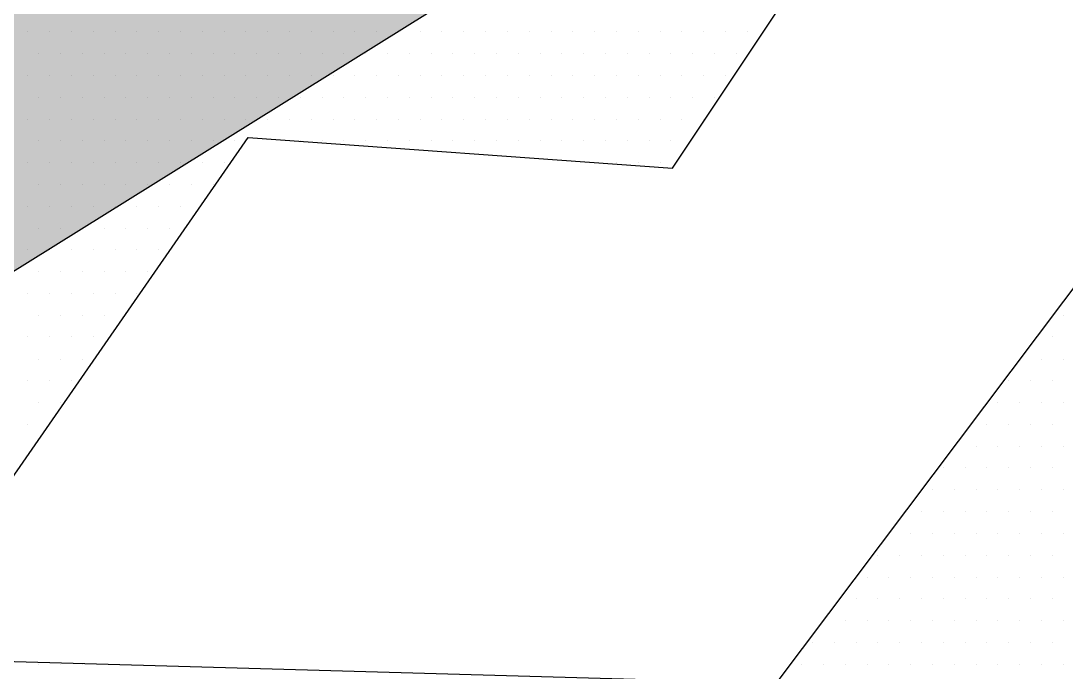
# Paper-space layout 'Layout1' of a CAD drawing. Extents: x -43 to 2298, y -18 to 768.
# Drawn here: x 1431.221 to 1435.62, y 72.959 to 75.698 of the extents above; entities that cross this region are included whole.
import ezdxf

# ---------------------------------------------------------------- set-up
doc = ezdxf.new("R2010")
doc.units = 0
doc.header["$LTSCALE"] = 2
doc.linetypes.add('CACHEX2', pattern=[0.75, 0.5, -0.25])
doc.layers.add('CARTOUCHE', color=7, linetype='Continuous')
doc.layers.add('LOGO', color=7, linetype='Continuous')

# ---------------------------------------------------------------- blocks, each defined once
blk = doc.blocks.new('A$C715108E3')
at = {"layer": 'LOGO', "color": 131}
for p, q in [((-1.4888, -9.387), (-1.4888, -9.387)), ((-1.397, -9.387), (-1.397, -9.387)), ((-1.3051, -9.387), (-1.3051, -9.387)), ((-1.2137, -9.387), (-1.2137, -9.387)), ((-1.1219, -9.387), (-1.1219, -9.387)), ((-1.0298, -9.387), (-1.0298, -9.387)), ((-0.9386, -9.387), (-0.9386, -9.387)), ((-0.8465, -9.387), (-0.8465, -9.387)), ((-0.7549, -9.387), (-0.7549, -9.387)), ((-0.6633, -9.387), (-0.6633, -9.387)), ((-0.5712, -9.387), (-0.5712, -9.387)), ((-0.4796, -9.387), (-0.4796, -9.387)), ((-0.3879, -9.387), (-0.3879, -9.387)), ((-0.2963, -9.387), (-0.2963, -9.387)), ((-0.2043, -9.387), (-0.2043, -9.387)), ((-0.1124, -9.387), (-0.1124, -9.387)), ((-0.0212, -9.387), (-0.0212, -9.387)), ((0.0708, -9.387), (0.0708, -9.387)), ((0.1627, -9.387), (0.1627, -9.387)), ((0.2541, -9.387), (0.2541, -9.387)), ((0.346, -9.387), (0.346, -9.387)), ((0.4378, -9.387), (0.4378, -9.387)), ((0.5293, -9.387), (0.5293, -9.387)), ((0.6211, -9.387), (0.6211, -9.387)), ((0.7131, -9.387), (0.7131, -9.387)), ((0.8044, -9.387), (0.8044, -9.387)), ((0.8964, -9.387), (0.8964, -9.387)), ((0.988, -9.387), (0.988, -9.387)), ((1.0801, -9.387), (1.0801, -9.387)), ((1.1717, -9.387), (1.1717, -9.387)), ((1.2634, -9.387), (1.2634, -9.387)), ((1.3554, -9.387), (1.3554, -9.387)), ((1.4466, -9.387), (1.4466, -9.387)), ((1.5387, -9.387), (1.5387, -9.387)), ((-1.4427, -9.4786), (-1.4427, -9.4786)), ((-1.3512, -9.4786), (-1.3512, -9.4786)), ((-1.2594, -9.4786), (-1.2594, -9.4786)), ((-1.1674, -9.4786), (-1.1674, -9.4786)), ((-1.0761, -9.4786), (-1.0761, -9.4786)), ((-0.9841, -9.4786), (-0.9841, -9.4786)), ((-0.8921, -9.4786), (-0.8921, -9.4786)), ((-0.801, -9.4786), (-0.801, -9.4786)), ((-0.709, -9.4786), (-0.709, -9.4786)), ((-0.6173, -9.4786), (-0.6173, -9.4786)), ((-0.5257, -9.4786), (-0.5257, -9.4786)), ((-0.434, -9.4786), (-0.434, -9.4786)), ((-0.342, -9.4786), (-0.342, -9.4786)), ((-0.2508, -9.4786), (-0.2508, -9.4786)), ((-0.1587, -9.4786), (-0.1587, -9.4786)), ((-0.0667, -9.4786), (-0.0667, -9.4786)), ((0.0251, -9.4786), (0.0251, -9.4786)), ((0.1166, -9.4786), (0.1166, -9.4786)), ((0.2084, -9.4786), (0.2084, -9.4786)), ((0.3002, -9.4786), (0.3002, -9.4786)), ((0.3917, -9.4786), (0.3917, -9.4786)), ((0.4835, -9.4786), (0.4835, -9.4786)), ((0.5755, -9.4786), (0.5755, -9.4786)), ((0.6668, -9.4786), (0.6668, -9.4786)), ((0.7588, -9.4786), (0.7588, -9.4786)), ((0.8507, -9.4786), (0.8507, -9.4786)), ((0.9423, -9.4786), (0.9423, -9.4786)), ((1.034, -9.4786), (1.034, -9.4786)), ((1.1256, -9.4786), (1.1256, -9.4786)), ((1.2176, -9.4786), (1.2176, -9.4786)), ((1.3089, -9.4786), (1.3089, -9.4786)), ((1.4009, -9.4786), (1.4009, -9.4786)), ((1.4929, -9.4786), (1.4929, -9.4786)), ((-1.4888, -9.5699), (-1.4888, -9.5699)), ((-1.397, -9.5699), (-1.397, -9.5699)), ((-1.3051, -9.5699), (-1.3051, -9.5699)), ((-1.2137, -9.5699), (-1.2137, -9.5699)), ((-1.1219, -9.5699), (-1.1219, -9.5699)), ((-1.0298, -9.5699), (-1.0298, -9.5699)), ((-0.9386, -9.5699), (-0.9386, -9.5699)), ((-0.8465, -9.5699), (-0.8465, -9.5699)), ((-0.7549, -9.5699), (-0.7549, -9.5699)), ((-0.6633, -9.5699), (-0.6633, -9.5699)), ((-0.5712, -9.5699), (-0.5712, -9.5699)), ((-0.4796, -9.5699), (-0.4796, -9.5699)), ((-0.3879, -9.5699), (-0.3879, -9.5699)), ((-0.2963, -9.5699), (-0.2963, -9.5699)), ((-0.2043, -9.5699), (-0.2043, -9.5699)), ((-0.1124, -9.5699), (-0.1124, -9.5699)), ((-0.0212, -9.5699), (-0.0212, -9.5699)), ((0.0708, -9.5699), (0.0708, -9.5699)), ((0.1627, -9.5699), (0.1627, -9.5699)), ((0.2541, -9.5699), (0.2541, -9.5699)), ((0.346, -9.5699), (0.346, -9.5699)), ((0.4378, -9.5699), (0.4378, -9.5699)), ((0.5293, -9.5699), (0.5293, -9.5699)), ((0.6211, -9.5699), (0.6211, -9.5699)), ((0.7131, -9.5699), (0.7131, -9.5699)), ((0.8044, -9.5699), (0.8044, -9.5699)), ((0.8964, -9.5699), (0.8964, -9.5699)), ((0.988, -9.5699), (0.988, -9.5699)), ((1.0801, -9.5699), (1.0801, -9.5699)), ((1.1717, -9.5699), (1.1717, -9.5699)), ((1.2634, -9.5699), (1.2634, -9.5699)), ((1.3554, -9.5699), (1.3554, -9.5699)), ((1.4466, -9.5699), (1.4466, -9.5699)), ((-1.4427, -9.6623), (-1.4427, -9.6623)), ((-1.3512, -9.6623), (-1.3512, -9.6623)), ((-1.2594, -9.6623), (-1.2594, -9.6623)), ((-1.1674, -9.6623), (-1.1674, -9.6623)), ((-1.0761, -9.6623), (-1.0761, -9.6623)), ((-0.9841, -9.6623), (-0.9841, -9.6623)), ((-0.8921, -9.6623), (-0.8921, -9.6623)), ((-0.801, -9.6623), (-0.801, -9.6623)), ((-0.709, -9.6623), (-0.709, -9.6623)), ((-0.6173, -9.6623), (-0.6173, -9.6623)), ((-0.5257, -9.6623), (-0.5257, -9.6623)), ((-0.434, -9.6623), (-0.434, -9.6623)), ((-0.342, -9.6623), (-0.342, -9.6623)), ((-0.2508, -9.6623), (-0.2508, -9.6623)), ((-0.1587, -9.6623), (-0.1587, -9.6623)), ((-0.0667, -9.6623), (-0.0667, -9.6623)), ((0.0251, -9.6623), (0.0251, -9.6623)), ((0.1166, -9.6623), (0.1166, -9.6623)), ((0.2084, -9.6623), (0.2084, -9.6623)), ((0.3002, -9.6623), (0.3002, -9.6623)), ((0.3917, -9.6623), (0.3917, -9.6623)), ((0.4835, -9.6623), (0.4835, -9.6623)), ((0.5755, -9.6623), (0.5755, -9.6623)), ((0.6668, -9.6623), (0.6668, -9.6623)), ((0.7588, -9.6623), (0.7588, -9.6623)), ((0.8507, -9.6623), (0.8507, -9.6623)), ((0.9423, -9.6623), (0.9423, -9.6623)), ((1.034, -9.6623), (1.034, -9.6623)), ((1.1256, -9.6623), (1.1256, -9.6623)), ((1.2176, -9.6623), (1.2176, -9.6623)), ((1.3089, -9.6623), (1.3089, -9.6623)), ((1.4009, -9.6623), (1.4009, -9.6623)), ((-1.4888, -9.7535), (-1.4888, -9.7535)), ((-1.397, -9.7535), (-1.397, -9.7535)), ((-1.3051, -9.7535), (-1.3051, -9.7535)), ((-1.2137, -9.7535), (-1.2137, -9.7535)), ((-1.1219, -9.7535), (-1.1219, -9.7535)), ((-1.0298, -9.7535), (-1.0298, -9.7535)), ((-0.9386, -9.7535), (-0.9386, -9.7535)), ((-0.8465, -9.7535), (-0.8465, -9.7535)), ((-0.7549, -9.7535), (-0.7549, -9.7535)), ((-0.6633, -9.7535), (-0.6633, -9.7535)), ((-0.5712, -9.7535), (-0.5712, -9.7535)), ((-0.4796, -9.7535), (-0.4796, -9.7535)), ((-0.3879, -9.7535), (-0.3879, -9.7535)), ((-0.2963, -9.7535), (-0.2963, -9.7535)), ((-0.2043, -9.7535), (-0.2043, -9.7535)), ((-0.1124, -9.7535), (-0.1124, -9.7535)), ((-0.0212, -9.7535), (-0.0212, -9.7535)), ((0.0708, -9.7535), (0.0708, -9.7535)), ((0.1627, -9.7535), (0.1627, -9.7535)), ((0.2541, -9.7535), (0.2541, -9.7535)), ((0.346, -9.7535), (0.346, -9.7535)), ((0.4378, -9.7535), (0.4378, -9.7535)), ((0.5293, -9.7535), (0.5293, -9.7535)), ((0.6211, -9.7535), (0.6211, -9.7535)), ((0.7131, -9.7535), (0.7131, -9.7535)), ((0.8044, -9.7535), (0.8044, -9.7535)), ((0.8964, -9.7535), (0.8964, -9.7535)), ((0.988, -9.7535), (0.988, -9.7535)), ((1.0801, -9.7535), (1.0801, -9.7535)), ((1.1717, -9.7535), (1.1717, -9.7535)), ((1.2634, -9.7535), (1.2634, -9.7535)), ((1.3554, -9.7535), (1.3554, -9.7535)), ((-1.4427, -9.8452), (-1.4427, -9.8452)), ((-1.3512, -9.8452), (-1.3512, -9.8452)), ((-1.2594, -9.8452), (-1.2594, -9.8452)), ((-1.1674, -9.8452), (-1.1674, -9.8452)), ((-1.0761, -9.8452), (-1.0761, -9.8452)), ((-0.9841, -9.8452), (-0.9841, -9.8452)), ((-0.8921, -9.8452), (-0.8921, -9.8452)), ((-0.801, -9.8452), (-0.801, -9.8452)), ((-0.709, -9.8452), (-0.709, -9.8452)), ((-0.6173, -9.8452), (-0.6173, -9.8452)), ((-0.367, -9.8452), (-0.367, -9.8452)), ((-0.342, -9.8452), (-0.342, -9.8452)), ((-0.2508, -9.8452), (-0.2508, -9.8452)), ((-0.1587, -9.8452), (-0.1587, -9.8452)), ((-0.0667, -9.8452), (-0.0667, -9.8452)), ((0.0251, -9.8452), (0.0251, -9.8452)), ((0.1166, -9.8452), (0.1166, -9.8452)), ((0.2084, -9.8452), (0.2084, -9.8452)), ((0.3002, -9.8452), (0.3002, -9.8452)), ((0.3917, -9.8452), (0.3917, -9.8452)), ((0.4835, -9.8452), (0.4835, -9.8452)), ((0.5755, -9.8452), (0.5755, -9.8452)), ((0.6668, -9.8452), (0.6668, -9.8452)), ((0.7588, -9.8452), (0.7588, -9.8452)), ((0.8507, -9.8452), (0.8507, -9.8452)), ((0.9423, -9.8452), (0.9423, -9.8452)), ((1.034, -9.8452), (1.034, -9.8452)), ((1.1256, -9.8452), (1.1256, -9.8452)), ((1.2176, -9.8452), (1.2176, -9.8452)), ((-1.4888, -9.9374), (-1.4888, -9.9374)), ((-1.397, -9.9374), (-1.397, -9.9374)), ((-1.3051, -9.9374), (-1.3051, -9.9374)), ((-1.2137, -9.9374), (-1.2137, -9.9374)), ((-1.1219, -9.9374), (-1.1219, -9.9374)), ((-1.0298, -9.9374), (-1.0298, -9.9374)), ((-0.9386, -9.9374), (-0.9386, -9.9374)), ((-0.8465, -9.9374), (-0.8465, -9.9374)), ((-0.7549, -9.9374), (-0.7549, -9.9374)), ((-0.6633, -9.9374), (-0.6633, -9.9374)), ((0.9179, -9.9374), (0.9179, -9.9374)), ((0.988, -9.9374), (0.988, -9.9374)), ((1.0801, -9.9374), (1.0801, -9.9374)), ((1.1717, -9.9374), (1.1717, -9.9374)), ((-1.4427, -10.0289), (-1.4427, -10.0289)), ((-1.3512, -10.0289), (-1.3512, -10.0289)), ((-1.2594, -10.0289), (-1.2594, -10.0289)), ((-1.1674, -10.0289), (-1.1674, -10.0289)), ((-1.0761, -10.0289), (-1.0761, -10.0289)), ((-0.9841, -10.0289), (-0.9841, -10.0289)), ((-0.8921, -10.0289), (-0.8921, -10.0289)), ((-0.801, -10.0289), (-0.801, -10.0289)), ((-0.709, -10.0289), (-0.709, -10.0289)), ((-1.4888, -10.1203), (-1.4888, -10.1203)), ((-1.397, -10.1203), (-1.397, -10.1203)), ((-1.3051, -10.1203), (-1.3051, -10.1203)), ((-1.2137, -10.1203), (-1.2137, -10.1203)), ((-1.1219, -10.1203), (-1.1219, -10.1203)), ((-1.0298, -10.1203), (-1.0298, -10.1203)), ((-0.9386, -10.1203), (-0.9386, -10.1203)), ((-0.8465, -10.1203), (-0.8465, -10.1203)), ((-1.4427, -10.2125), (-1.4427, -10.2125)), ((-1.3512, -10.2125), (-1.3512, -10.2125)), ((-1.2594, -10.2125), (-1.2594, -10.2125)), ((-1.1674, -10.2125), (-1.1674, -10.2125)), ((-1.0761, -10.2125), (-1.0761, -10.2125)), ((-0.9841, -10.2125), (-0.9841, -10.2125)), ((-0.8921, -10.2125), (-0.8921, -10.2125)), ((-1.4888, -10.304), (-1.4888, -10.304)), ((-1.397, -10.304), (-1.397, -10.304)), ((-1.3051, -10.304), (-1.3051, -10.304)), ((-1.2137, -10.304), (-1.2137, -10.304)), ((-1.1219, -10.304), (-1.1219, -10.304)), ((-1.0298, -10.304), (-1.0298, -10.304)), ((-0.9386, -10.304), (-0.9386, -10.304)), ((-1.4427, -10.3952), (-1.4427, -10.3952)), ((-1.3512, -10.3952), (-1.3512, -10.3952)), ((-1.2594, -10.3952), (-1.2594, -10.3952)), ((-1.1674, -10.3952), (-1.1674, -10.3952)), ((-1.0761, -10.3952), (-1.0761, -10.3952)), ((-0.9841, -10.3952), (-0.9841, -10.3952)), ((-1.4888, -10.4876), (-1.4888, -10.4876)), ((-1.397, -10.4876), (-1.397, -10.4876)), ((-1.3051, -10.4876), (-1.3051, -10.4876)), ((-1.2137, -10.4876), (-1.2137, -10.4876)), ((-1.1219, -10.4876), (-1.1219, -10.4876)), ((-1.0298, -10.4876), (-1.0298, -10.4876)), ((-1.4427, -10.5791), (-1.4427, -10.5791)), ((-1.3512, -10.5791), (-1.3512, -10.5791)), ((-1.2594, -10.5791), (-1.2594, -10.5791)), ((-1.1674, -10.5791), (-1.1674, -10.5791)), ((2.8241, -10.5791), (2.8241, -10.5791)), ((2.8685, -10.5791), (2.8685, -10.5791)), ((-1.4888, -10.6702), (-1.4888, -10.6702)), ((-1.397, -10.6702), (-1.397, -10.6702)), ((-1.3051, -10.6702), (-1.3051, -10.6702)), ((-1.2137, -10.6702), (-1.2137, -10.6702)), ((2.755, -10.6702), (2.755, -10.6702)), ((2.823, -10.6702), (2.823, -10.6702)), ((-1.4427, -10.763), (-1.4427, -10.763)), ((-1.3512, -10.763), (-1.3512, -10.763)), ((-1.2594, -10.763), (-1.2594, -10.763)), ((2.686, -10.763), (2.686, -10.763)), ((2.7767, -10.763), (2.7767, -10.763)), ((2.8685, -10.763), (2.8685, -10.763)), ((-1.4888, -10.8542), (-1.4888, -10.8542)), ((-1.397, -10.8542), (-1.397, -10.8542)), ((-1.3051, -10.8542), (-1.3051, -10.8542)), ((2.6169, -10.8542), (2.6169, -10.8542)), ((2.6392, -10.8542), (2.6392, -10.8542)), ((2.731, -10.8542), (2.731, -10.8542)), ((2.823, -10.8542), (2.823, -10.8542)), ((-1.4427, -10.9457), (-1.4427, -10.9457)), ((-1.3512, -10.9457), (-1.3512, -10.9457)), ((2.5477, -10.9457), (2.5477, -10.9457)), ((2.5934, -10.9457), (2.5934, -10.9457)), ((2.6853, -10.9457), (2.6853, -10.9457)), ((2.7767, -10.9457), (2.7767, -10.9457)), ((2.8685, -10.9457), (2.8685, -10.9457)), ((-1.4888, -11.0383), (-1.4888, -11.0383)), ((2.4787, -11.0383), (2.4787, -11.0383)), ((2.5477, -11.0383), (2.5477, -11.0383)), ((2.6392, -11.0383), (2.6392, -11.0383)), ((2.731, -11.0383), (2.731, -11.0383)), ((2.823, -11.0383), (2.823, -11.0383)), ((2.4098, -11.1295), (2.4098, -11.1295)), ((2.4101, -11.1295), (2.4101, -11.1295)), ((2.5016, -11.1295), (2.5016, -11.1295)), ((2.5934, -11.1295), (2.5934, -11.1295)), ((2.6853, -11.1295), (2.6853, -11.1295)), ((2.7767, -11.1295), (2.7767, -11.1295)), ((2.8685, -11.1295), (2.8685, -11.1295)), ((2.3404, -11.2208), (2.3404, -11.2208)), ((2.364, -11.2208), (2.364, -11.2208)), ((2.4559, -11.2208), (2.4559, -11.2208)), ((2.5477, -11.2208), (2.5477, -11.2208)), ((2.6392, -11.2208), (2.6392, -11.2208)), ((2.731, -11.2208), (2.731, -11.2208)), ((2.823, -11.2208), (2.823, -11.2208)), ((2.2716, -11.3132), (2.2716, -11.3132)), ((2.3183, -11.3132), (2.3183, -11.3132)), ((2.4101, -11.3132), (2.4101, -11.3132)), ((2.5016, -11.3132), (2.5016, -11.3132)), ((2.5934, -11.3132), (2.5934, -11.3132)), ((2.6853, -11.3132), (2.6853, -11.3132)), ((2.7767, -11.3132), (2.7767, -11.3132)), ((2.8685, -11.3132), (2.8685, -11.3132)), ((2.2025, -11.4048), (2.2025, -11.4048)), ((2.2726, -11.4048), (2.2726, -11.4048)), ((2.364, -11.4048), (2.364, -11.4048)), ((2.4559, -11.4048), (2.4559, -11.4048)), ((2.5477, -11.4048), (2.5477, -11.4048)), ((2.6392, -11.4048), (2.6392, -11.4048)), ((2.731, -11.4048), (2.731, -11.4048)), ((2.823, -11.4048), (2.823, -11.4048)), ((2.1335, -11.4959), (2.1335, -11.4959)), ((2.1346, -11.4959), (2.1346, -11.4959)), ((2.2265, -11.4959), (2.2265, -11.4959)), ((2.3183, -11.4959), (2.3183, -11.4959)), ((2.4101, -11.4959), (2.4101, -11.4959)), ((2.5016, -11.4959), (2.5016, -11.4959)), ((2.5934, -11.4959), (2.5934, -11.4959)), ((2.6853, -11.4959), (2.6853, -11.4959)), ((2.7767, -11.4959), (2.7767, -11.4959)), ((2.8685, -11.4959), (2.8685, -11.4959)), ((2.0642, -11.5885), (2.0642, -11.5885)), ((2.0889, -11.5885), (2.0889, -11.5885)), ((2.1807, -11.5885), (2.1807, -11.5885)), ((2.2726, -11.5885), (2.2726, -11.5885)), ((2.364, -11.5885), (2.364, -11.5885)), ((2.4559, -11.5885), (2.4559, -11.5885)), ((2.5477, -11.5885), (2.5477, -11.5885)), ((2.6392, -11.5885), (2.6392, -11.5885)), ((2.731, -11.5885), (2.731, -11.5885)), ((2.823, -11.5885), (2.823, -11.5885)), ((1.9952, -11.68), (1.9952, -11.68)), ((2.0432, -11.68), (2.0432, -11.68)), ((2.1346, -11.68), (2.1346, -11.68)), ((2.2265, -11.68), (2.2265, -11.68)), ((2.3183, -11.68), (2.3183, -11.68)), ((2.4101, -11.68), (2.4101, -11.68)), ((2.5016, -11.68), (2.5016, -11.68)), ((2.5934, -11.68), (2.5934, -11.68)), ((2.6853, -11.68), (2.6853, -11.68)), ((2.7767, -11.68), (2.7767, -11.68)), ((2.8685, -11.68), (2.8685, -11.68)), ((1.9262, -11.7722), (1.9262, -11.7722)), ((1.9967, -11.7722), (1.9967, -11.7722)), ((2.0889, -11.7722), (2.0889, -11.7722)), ((2.1807, -11.7722), (2.1807, -11.7722)), ((2.2726, -11.7722), (2.2726, -11.7722)), ((2.364, -11.7722), (2.364, -11.7722)), ((2.4559, -11.7722), (2.4559, -11.7722)), ((2.5477, -11.7722), (2.5477, -11.7722)), ((2.6392, -11.7722), (2.6392, -11.7722)), ((2.731, -11.7722), (2.731, -11.7722)), ((2.823, -11.7722), (2.823, -11.7722)), ((1.8573, -11.8636), (1.8573, -11.8636)), ((1.8595, -11.8636), (1.8595, -11.8636)), ((1.9513, -11.8636), (1.9513, -11.8636)), ((2.0432, -11.8636), (2.0432, -11.8636)), ((2.1346, -11.8636), (2.1346, -11.8636)), ((2.2265, -11.8636), (2.2265, -11.8636)), ((2.3183, -11.8636), (2.3183, -11.8636)), ((2.4101, -11.8636), (2.4101, -11.8636)), ((2.5016, -11.8636), (2.5016, -11.8636)), ((2.5934, -11.8636), (2.5934, -11.8636)), ((2.6853, -11.8636), (2.6853, -11.8636)), ((2.7767, -11.8636), (2.7767, -11.8636)), ((2.8685, -11.8636), (2.8685, -11.8636)), ((1.7883, -11.9551), (1.7883, -11.9551)), ((1.8138, -11.9551), (1.8138, -11.9551)), ((1.9056, -11.9551), (1.9056, -11.9551)), ((1.9967, -11.9551), (1.9967, -11.9551)), ((2.0889, -11.9551), (2.0889, -11.9551)), ((2.1807, -11.9551), (2.1807, -11.9551)), ((2.2726, -11.9551), (2.2726, -11.9551)), ((2.364, -11.9551), (2.364, -11.9551)), ((2.4559, -11.9551), (2.4559, -11.9551)), ((2.5477, -11.9551), (2.5477, -11.9551)), ((2.6392, -11.9551), (2.6392, -11.9551)), ((2.731, -11.9551), (2.731, -11.9551)), ((2.823, -11.9551), (2.823, -11.9551)), ((-1.4427, -12.0473), (-1.4427, -12.0473)), ((-1.3512, -12.0473), (-1.3512, -12.0473)), ((-1.2594, -12.0473), (-1.2594, -12.0473)), ((1.7191, -12.0473), (1.7191, -12.0473)), ((1.7681, -12.0473), (1.7681, -12.0473)), ((1.8595, -12.0473), (1.8595, -12.0473)), ((1.9513, -12.0473), (1.9513, -12.0473)), ((2.0432, -12.0473), (2.0432, -12.0473)), ((2.1346, -12.0473), (2.1346, -12.0473)), ((2.2265, -12.0473), (2.2265, -12.0473)), ((2.3183, -12.0473), (2.3183, -12.0473)), ((2.4101, -12.0473), (2.4101, -12.0473)), ((2.5016, -12.0473), (2.5016, -12.0473)), ((2.5934, -12.0473), (2.5934, -12.0473)), ((2.6853, -12.0473), (2.6853, -12.0473)), ((2.7767, -12.0473), (2.7767, -12.0473)), ((2.8685, -12.0473), (2.8685, -12.0473))]:
    blk.add_line(p, q, dxfattribs=at)
for points in [[(0.2166, -18.8242), (-0.4061, -17.3082), (1.2857, -17.5115), (0.9202, -16.4826), (-0.461, -13.5406), (1.4536, -13.7453), (4.032, -19.4344), (5.206, -17.903), (3.3935, -13.9486), (6.3293, -14.2803), (6.4311, -12.6478), (3.5725, -12.29), (6.1505, -8.6671), (5.6155, -6.8715), (1.6586, -12.1279), (-1.9407, -12.0256)], [(-1.8895, -11.7452), (-0.5622, -9.8309), (1.2247, -9.9595), (2.246, -8.4278), (1.0713, -8.3007), (1.531, -6.8464), (-0.2811, -6.6172), (-1.43, -8.4029), (-1.379, -8.0709), (-3.7783, -7.7906)]]:
    blk.add_lwpolyline(points, dxfattribs=at)
blk = doc.blocks.new('A$C581E6685')
at = {"layer": 'LOGO'}
blk.add_hatch(color=142, dxfattribs=at).paths.add_polyline_path([(-45.3965, 37.4846), (-39.5666, 28.8703), (-39.344, 28.5414), (-39.8519, 24.2064), (-36.9477, 25.4853), (-26.3566, 30.2032), (-36.1863, 24.0789), (-38.2746, 22.2236), (-38.1337, 21.2132), (-33.6363, 11.1845), (-39.5393, 21.4709), (-40.6525, 23.2405), (-42.0615, 23.3525), (-53.1072, 18.3767), (-43.3972, 24.4856), (-40.4756, 26.2259), (-40.684, 26.8894)])
at = {"layer": 'LOGO', "color": 142}
blk.add_lwpolyline([(-45.3965, 37.4846), (-39.3434, 28.5414), (-39.8519, 24.2064), (-36.9477, 25.4853), (-26.3566, 30.2032), (-36.1857, 24.0789), (-38.2739, 22.2236), (-38.1337, 21.2132), (-33.6358, 11.1845), (-39.5393, 21.4709), (-40.6518, 23.2405), (-42.0615, 23.3525), (-53.1072, 18.3767), (-43.3964, 24.4856), (-40.4756, 26.2259), (-40.6836, 26.8894)], close=True, dxfattribs=at)
at = {"layer": 'LOGO', "color": 32, "linetype": 'CACHEX2', "ltscale": 1.5}
blk.add_ellipse((-38.0538, 23.8138), major_axis=(-19.0311, -3.534), ratio=0.590567, dxfattribs=at)
at = {"layer": 'LOGO', "color": 32}
blk.add_ellipse((-37.6144, 23.8499), major_axis=(-13.5768, -4.2839), ratio=0.791971, dxfattribs=at)
at = {"layer": 'CARTOUCHE'}
blk.add_blockref('A$C715108E3', (-31.6739, 36.3189), dxfattribs=at)

psp = doc.layouts.get("Layout1")

# ---------------------------------------------------------------- block references
at = {"layer": 'LOGO'}
psp.add_blockref('A$C581E6685', (1464.4133, 48.7195), dxfattribs=at)

doc.saveas('drawing.dxf')
